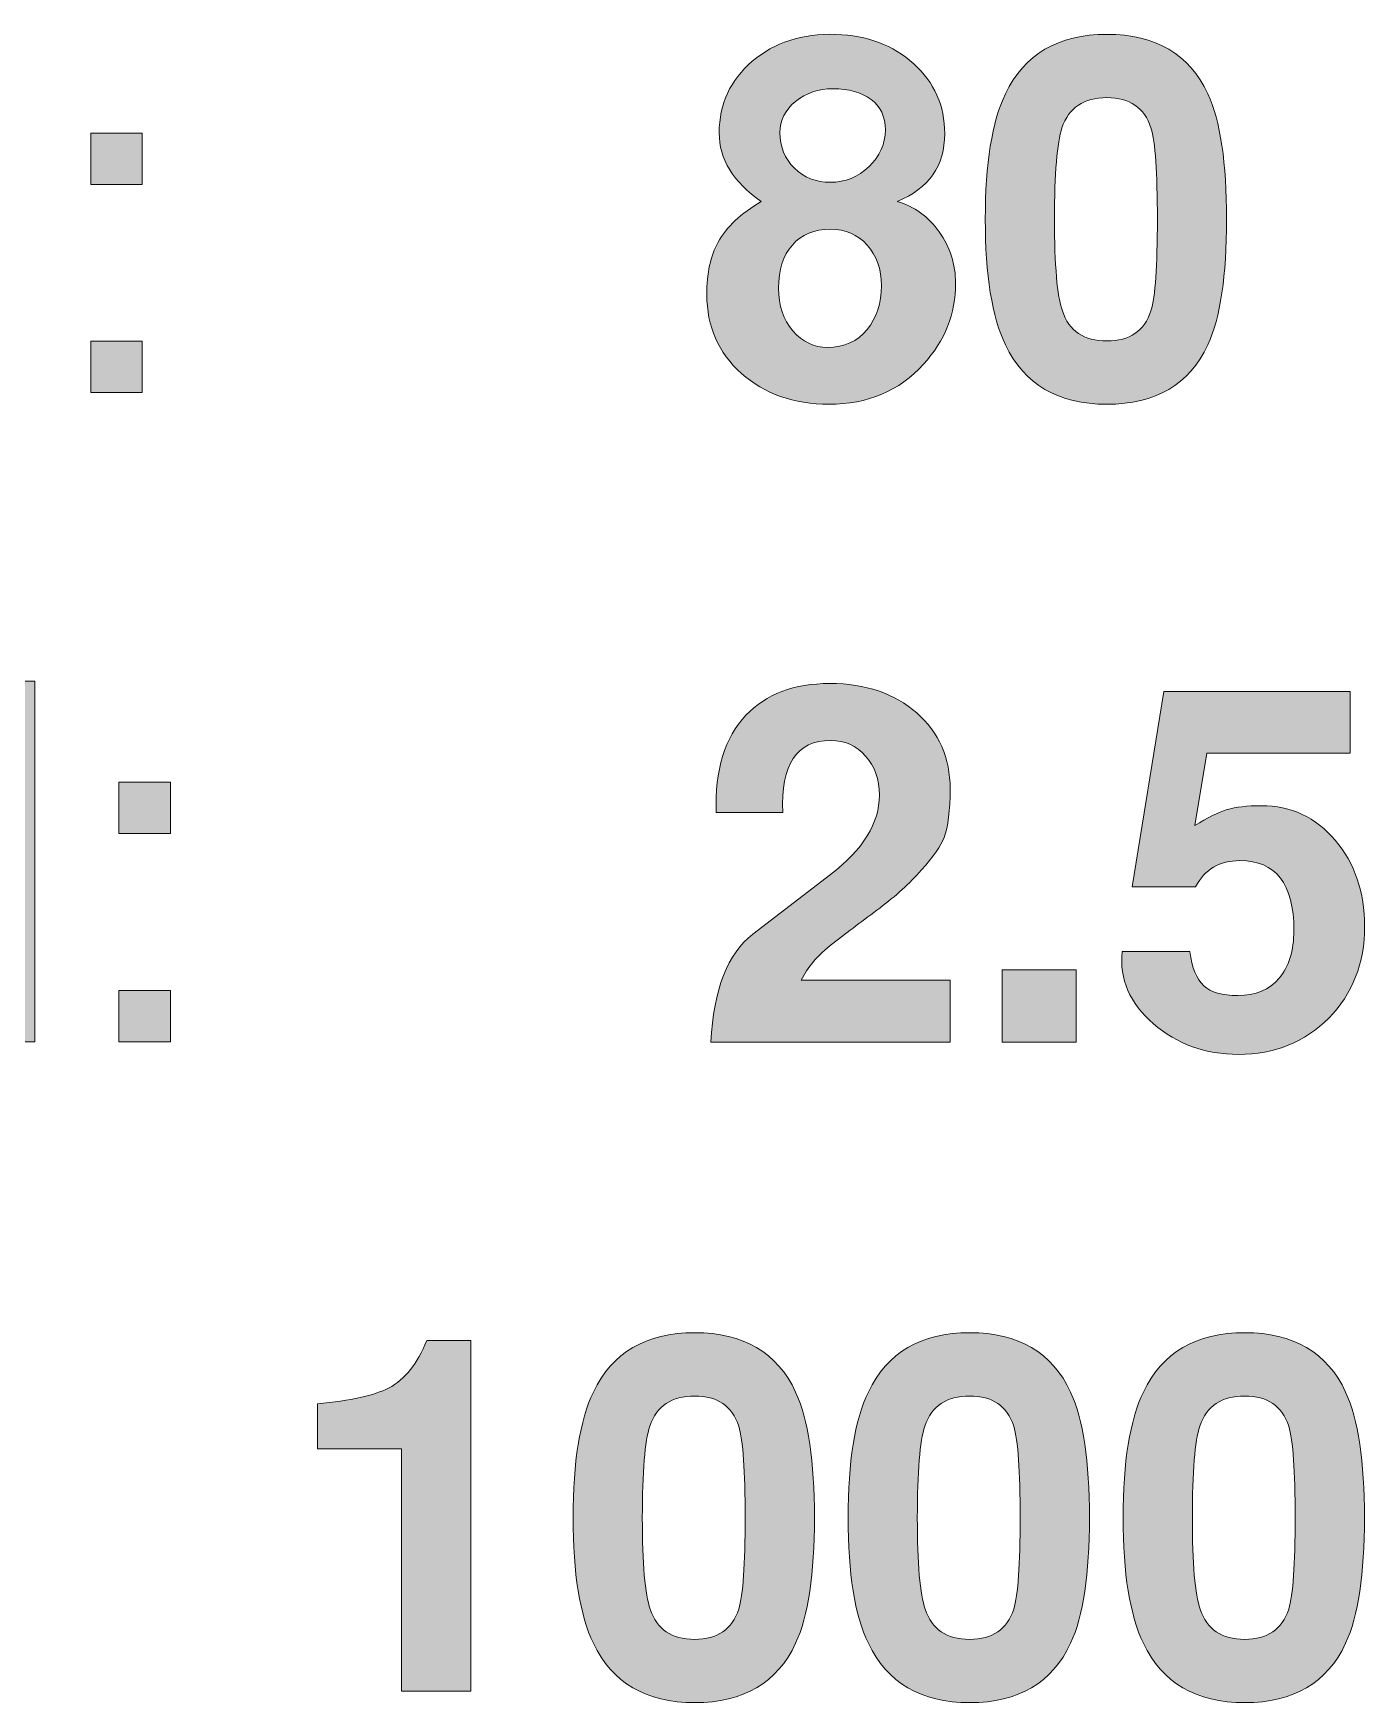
# Model space of a CAD drawing. Header units: inches. Extents: x 0.5 to 11.5, y -3.7 to -0.7.
# Drawn here: x 7.99 to 8.439, y -2.766 to -2.203 of the extents above; entities that cross this region are included whole.
import ezdxf

# ---------------------------------------------------------------- set-up
doc = ezdxf.new("R2010")
doc.units = ezdxf.units.IN
doc.header["$MEASUREMENT"] = 0
doc.layers.add('Layer 1', color=7, linetype='Continuous')

# ---------------------------------------------------------------- blocks, each defined once
blk = doc.blocks.new('block 98')
at = {"layer": 'Layer 1', "true_color": 0xed1f24}
h = blk.add_hatch(color=240, dxfattribs=at)
h.dxf.hatch_style = 2
h.paths.add_polyline_path([(8.02669, -2.25422), (8.00935, -2.25422), (8.00935, -2.23689), (8.02669, -2.23689)])
h.paths.add_polyline_path([(8.02669, -2.32439), (8.00935, -2.32439), (8.00935, -2.30705), (8.02669, -2.30705)])
at = {"layer": 'Layer 1', "lineweight": 0}
for points in [[(8.02669, -2.25422), (8.00935, -2.25422), (8.00935, -2.23689), (8.02669, -2.23689), (8.02669, -2.25422)], [(8.02669, -2.32439), (8.00935, -2.32439), (8.00935, -2.30705), (8.02669, -2.30705), (8.02669, -2.32439)]]:
    blk.add_lwpolyline(points, dxfattribs=at)
blk = doc.blocks.new('block 99')
at = {"layer": 'Layer 1', "true_color": 0xed1f24}
h = blk.add_hatch(color=240, dxfattribs=at)
h.dxf.hatch_style = 2
edge = h.paths.add_edge_path()
edge.add_spline(control_points=[(8.3008, -2.28748), (8.3008, -2.29782), (8.29719, -2.30693), (8.28997, -2.31482), (8.28185, -2.32382), (8.27125, -2.32831), (8.25814, -2.32831), (8.24624, -2.32831), (8.23641, -2.32484), (8.22864, -2.3179), (8.22086, -2.31096), (8.21697, -2.3021), (8.21697, -2.29131), (8.21697, -2.28421), (8.21824, -2.27831), (8.2208, -2.27365), (8.22358, -2.26854), (8.22841, -2.26398), (8.2353, -2.25998), (8.22586, -2.25343), (8.22114, -2.24571), (8.22114, -2.23682), (8.22114, -2.22715), (8.22485, -2.21912), (8.2323, -2.21273), (8.23975, -2.20635), (8.24913, -2.20331), (8.26047, -2.20365), (8.27102, -2.20399), (8.27977, -2.20729), (8.28672, -2.21357), (8.29366, -2.21984), (8.29713, -2.22771), (8.29713, -2.23715), (8.29713, -2.24793), (8.2918, -2.25554), (8.28113, -2.25998), (8.28691, -2.26165), (8.29163, -2.26507), (8.2953, -2.27024), (8.29897, -2.2754), (8.3008, -2.28115), (8.3008, -2.28748)], knot_values=[0, 0, 0, 0, 1, 1, 1, 2, 2, 2, 3, 3, 3, 4, 4, 4, 5, 5, 5, 6, 6, 6, 7, 7, 7, 8, 8, 8, 9, 9, 9, 10, 10, 10, 11, 11, 11, 12, 12, 12, 13, 13, 13, 14, 14, 14, 14], degree=3, periodic=1)
edge = h.paths.add_edge_path()
edge.add_spline(control_points=[(8.2758, -2.28832), (8.2758, -2.28276), (8.27419, -2.27821), (8.27097, -2.27465), (8.26774, -2.2711), (8.26364, -2.26931), (8.25863, -2.26931), (8.25319, -2.26931), (8.24891, -2.2711), (8.2458, -2.27465), (8.24269, -2.27821), (8.24114, -2.28304), (8.24114, -2.28915), (8.24114, -2.29504), (8.24274, -2.29985), (8.24596, -2.30357), (8.24919, -2.30729), (8.25308, -2.30915), (8.25764, -2.30915), (8.2633, -2.30915), (8.26774, -2.30715), (8.27097, -2.30315), (8.27419, -2.29915), (8.2758, -2.29421), (8.2758, -2.28832)], knot_values=[0, 0, 0, 0, 1, 1, 1, 2, 2, 2, 3, 3, 3, 4, 4, 4, 5, 5, 5, 6, 6, 6, 7, 7, 7, 8, 8, 8, 8], degree=3, periodic=1)
edge = h.paths.add_edge_path()
edge.add_spline(control_points=[(8.27713, -2.23582), (8.27713, -2.23137), (8.27552, -2.22796), (8.2723, -2.22557), (8.26908, -2.22318), (8.2648, -2.22198), (8.25947, -2.22198), (8.25458, -2.22198), (8.25039, -2.2234), (8.24689, -2.22623), (8.24339, -2.22906), (8.24163, -2.2326), (8.24163, -2.23682), (8.24163, -2.2416), (8.24325, -2.24556), (8.24647, -2.24873), (8.24969, -2.2519), (8.25374, -2.25349), (8.25863, -2.25349), (8.26364, -2.25349), (8.26797, -2.25174), (8.27163, -2.24823), (8.2753, -2.24473), (8.27713, -2.24059), (8.27713, -2.23582)], knot_values=[0, 0, 0, 0, 1, 1, 1, 2, 2, 2, 3, 3, 3, 4, 4, 4, 5, 5, 5, 6, 6, 6, 7, 7, 7, 8, 8, 8, 8], degree=3, periodic=1)
h = blk.add_hatch(color=240, dxfattribs=at)
h.dxf.hatch_style = 2
edge = h.paths.add_edge_path()
edge.add_spline(control_points=[(8.39213, -2.26598), (8.39213, -2.28498), (8.39002, -2.29909), (8.3858, -2.30832), (8.37958, -2.32165), (8.36825, -2.32831), (8.3518, -2.32831), (8.33535, -2.32831), (8.32397, -2.32165), (8.31763, -2.30832), (8.31308, -2.29888), (8.3108, -2.28476), (8.3108, -2.26598), (8.3108, -2.24721), (8.31308, -2.23309), (8.31763, -2.22365), (8.32397, -2.21031), (8.33535, -2.20365), (8.3518, -2.20365), (8.36825, -2.20365), (8.37958, -2.21031), (8.3858, -2.22365), (8.39002, -2.23288), (8.39213, -2.24698), (8.39213, -2.26598)], knot_values=[0, 0, 0, 0, 1, 1, 1, 2, 2, 2, 3, 3, 3, 4, 4, 4, 5, 5, 5, 6, 6, 6, 7, 7, 7, 8, 8, 8, 8], degree=3, periodic=1)
edge = h.paths.add_edge_path()
edge.add_spline(control_points=[(8.3688, -2.26598), (8.3688, -2.25021), (8.36808, -2.23993), (8.36663, -2.23515), (8.36441, -2.22837), (8.35946, -2.22498), (8.3518, -2.22498), (8.34402, -2.22498), (8.33897, -2.22837), (8.33664, -2.23515), (8.33497, -2.24015), (8.33413, -2.25043), (8.33413, -2.26598), (8.33413, -2.28154), (8.33502, -2.29182), (8.3368, -2.29681), (8.33902, -2.3036), (8.34402, -2.30699), (8.3518, -2.30699), (8.35946, -2.30699), (8.36441, -2.3036), (8.36663, -2.29681), (8.36808, -2.29204), (8.3688, -2.28176), (8.3688, -2.26598)], knot_values=[0, 0, 0, 0, 1, 1, 1, 2, 2, 2, 3, 3, 3, 4, 4, 4, 5, 5, 5, 6, 6, 6, 7, 7, 7, 8, 8, 8, 8], degree=3, periodic=1)
at = {"layer": 'Layer 1', "lineweight": 0}
for points, knots in [([(8.3008, -2.28748), (8.3008, -2.29782), (8.29719, -2.30693), (8.28997, -2.31482), (8.28185, -2.32382), (8.27125, -2.32831), (8.25814, -2.32831), (8.24624, -2.32831), (8.23641, -2.32484), (8.22864, -2.3179), (8.22086, -2.31096), (8.21697, -2.3021), (8.21697, -2.29131), (8.21697, -2.28421), (8.21824, -2.27831), (8.2208, -2.27365), (8.22358, -2.26854), (8.22841, -2.26398), (8.2353, -2.25998), (8.22586, -2.25343), (8.22114, -2.24571), (8.22114, -2.23682), (8.22114, -2.22715), (8.22485, -2.21912), (8.2323, -2.21273), (8.23975, -2.20635), (8.24913, -2.20331), (8.26047, -2.20365), (8.27102, -2.20399), (8.27977, -2.20729), (8.28672, -2.21357), (8.29366, -2.21984), (8.29713, -2.22771), (8.29713, -2.23715), (8.29713, -2.24793), (8.2918, -2.25554), (8.28113, -2.25998), (8.28691, -2.26165), (8.29163, -2.26507), (8.2953, -2.27024), (8.29897, -2.2754), (8.3008, -2.28115), (8.3008, -2.28748)], [0, 0, 0, 0, 1, 1, 1, 2, 2, 2, 3, 3, 3, 4, 4, 4, 5, 5, 5, 6, 6, 6, 7, 7, 7, 8, 8, 8, 9, 9, 9, 10, 10, 10, 11, 11, 11, 12, 12, 12, 13, 13, 13, 14, 14, 14, 14]), ([(8.39213, -2.26598), (8.39213, -2.28498), (8.39002, -2.29909), (8.3858, -2.30832), (8.37958, -2.32165), (8.36825, -2.32831), (8.3518, -2.32831), (8.33535, -2.32831), (8.32397, -2.32165), (8.31763, -2.30832), (8.31308, -2.29888), (8.3108, -2.28476), (8.3108, -2.26598), (8.3108, -2.24721), (8.31308, -2.23309), (8.31763, -2.22365), (8.32397, -2.21031), (8.33535, -2.20365), (8.3518, -2.20365), (8.36825, -2.20365), (8.37958, -2.21031), (8.3858, -2.22365), (8.39002, -2.23288), (8.39213, -2.24698), (8.39213, -2.26598)], [0, 0, 0, 0, 1, 1, 1, 2, 2, 2, 3, 3, 3, 4, 4, 4, 5, 5, 5, 6, 6, 6, 7, 7, 7, 8, 8, 8, 8]), ([(8.27713, -2.23582), (8.27713, -2.23137), (8.27552, -2.22796), (8.2723, -2.22557), (8.26908, -2.22318), (8.2648, -2.22198), (8.25947, -2.22198), (8.25458, -2.22198), (8.25039, -2.2234), (8.24689, -2.22623), (8.24339, -2.22906), (8.24163, -2.2326), (8.24163, -2.23682), (8.24163, -2.2416), (8.24325, -2.24556), (8.24647, -2.24873), (8.24969, -2.2519), (8.25374, -2.25349), (8.25863, -2.25349), (8.26364, -2.25349), (8.26797, -2.25174), (8.27163, -2.24823), (8.2753, -2.24473), (8.27713, -2.24059), (8.27713, -2.23582)], [0, 0, 0, 0, 1, 1, 1, 2, 2, 2, 3, 3, 3, 4, 4, 4, 5, 5, 5, 6, 6, 6, 7, 7, 7, 8, 8, 8, 8]), ([(8.3688, -2.26598), (8.3688, -2.25021), (8.36808, -2.23993), (8.36663, -2.23515), (8.36441, -2.22837), (8.35946, -2.22498), (8.3518, -2.22498), (8.34402, -2.22498), (8.33897, -2.22837), (8.33664, -2.23515), (8.33497, -2.24015), (8.33413, -2.25043), (8.33413, -2.26598), (8.33413, -2.28154), (8.33502, -2.29182), (8.3368, -2.29681), (8.33902, -2.3036), (8.34402, -2.30699), (8.3518, -2.30699), (8.35946, -2.30699), (8.36441, -2.3036), (8.36663, -2.29681), (8.36808, -2.29204), (8.3688, -2.28176), (8.3688, -2.26598)], [0, 0, 0, 0, 1, 1, 1, 2, 2, 2, 3, 3, 3, 4, 4, 4, 5, 5, 5, 6, 6, 6, 7, 7, 7, 8, 8, 8, 8]), ([(8.2758, -2.28832), (8.2758, -2.28276), (8.27419, -2.27821), (8.27097, -2.27465), (8.26774, -2.2711), (8.26364, -2.26931), (8.25863, -2.26931), (8.25319, -2.26931), (8.24891, -2.2711), (8.2458, -2.27465), (8.24269, -2.27821), (8.24114, -2.28304), (8.24114, -2.28915), (8.24114, -2.29504), (8.24274, -2.29985), (8.24596, -2.30357), (8.24919, -2.30729), (8.25308, -2.30915), (8.25764, -2.30915), (8.2633, -2.30915), (8.26774, -2.30715), (8.27097, -2.30315), (8.27419, -2.29915), (8.2758, -2.29421), (8.2758, -2.28832)], [0, 0, 0, 0, 1, 1, 1, 2, 2, 2, 3, 3, 3, 4, 4, 4, 5, 5, 5, 6, 6, 6, 7, 7, 7, 8, 8, 8, 8])]:
    blk.add_open_spline(points, degree=3, knots=knots, dxfattribs=at)
blk = doc.blocks.new('block 97')
at = {"layer": 'Layer 1'}
for name in ['block 98', 'block 99']:
    blk.add_blockref(name, (0, 0), dxfattribs=at)
blk = doc.blocks.new('block 101')
at = {"layer": 'Layer 1', "true_color": 0xed1f24}
h = blk.add_hatch(color=240, dxfattribs=at)
h.dxf.hatch_style = 2
edge = h.paths.add_edge_path()
edge.add_spline(control_points=[(7.99053, -2.54319), (7.99053, -2.54319), (7.97836, -2.54319), (7.97836, -2.54319), (7.97836, -2.54319), (7.97836, -2.53335), (7.97836, -2.53335), (7.9728, -2.53891), (7.9683, -2.54255), (7.96486, -2.54427), (7.96141, -2.54599), (7.95691, -2.54685), (7.95135, -2.54685), (7.93913, -2.54685), (7.92958, -2.54268), (7.92269, -2.53435), (7.9158, -2.52602), (7.91236, -2.51447), (7.91236, -2.49969), (7.91236, -2.4858), (7.91577, -2.47458), (7.92261, -2.46602), (7.92944, -2.45747), (7.93841, -2.45319), (7.94952, -2.45319), (7.96042, -2.45319), (7.96941, -2.45747), (7.97652, -2.46602), (7.97652, -2.46602), (7.97652, -2.42169), (7.97652, -2.42169), (7.97652, -2.42169), (7.99053, -2.42169), (7.99053, -2.42169), (7.99053, -2.42169), (7.99053, -2.54319), (7.99053, -2.54319)], knot_values=[0, 0, 0, 0, 1, 1, 1, 2, 2, 2, 3, 3, 3, 4, 4, 4, 5, 5, 5, 6, 6, 6, 7, 7, 7, 8, 8, 8, 9, 9, 9, 10, 10, 10, 11, 11, 11, 12, 12, 12, 12], degree=3, periodic=1)
edge = h.paths.add_edge_path()
edge.add_spline(control_points=[(7.97652, -2.50135), (7.97652, -2.4788), (7.96761, -2.46752), (7.94978, -2.46752), (7.94303, -2.46752), (7.93771, -2.47052), (7.93384, -2.47652), (7.92996, -2.48252), (7.92803, -2.49024), (7.92803, -2.49969), (7.92803, -2.51002), (7.93018, -2.5183), (7.9345, -2.52452), (7.93882, -2.53074), (7.9448, -2.53385), (7.95244, -2.53385), (7.95986, -2.53385), (7.96573, -2.53097), (7.97005, -2.52519), (7.97437, -2.51941), (7.97652, -2.51146), (7.97652, -2.50135)], knot_values=[0, 0, 0, 0, 1, 1, 1, 2, 2, 2, 3, 3, 3, 4, 4, 4, 5, 5, 5, 6, 6, 6, 7, 7, 7, 7], degree=3, periodic=1)
h = blk.add_hatch(color=240, dxfattribs=at)
h.dxf.hatch_style = 2
h.paths.add_polyline_path([(8.03619, -2.47302), (8.01885, -2.47302), (8.01885, -2.45569), (8.03619, -2.45569)])
h.paths.add_polyline_path([(8.03619, -2.54319), (8.01885, -2.54319), (8.01885, -2.52585), (8.03619, -2.52585)])
at = {"layer": 'Layer 1', "lineweight": 0}
for points in [[(8.03619, -2.47302), (8.01885, -2.47302), (8.01885, -2.45569), (8.03619, -2.45569), (8.03619, -2.47302)], [(8.03619, -2.54319), (8.01885, -2.54319), (8.01885, -2.52585), (8.03619, -2.52585), (8.03619, -2.54319)]]:
    blk.add_lwpolyline(points, dxfattribs=at)
blk.add_open_spline([(7.99053, -2.54319), (7.99053, -2.54319), (7.97836, -2.54319), (7.97836, -2.54319), (7.97836, -2.54319), (7.97836, -2.53335), (7.97836, -2.53335), (7.9728, -2.53891), (7.9683, -2.54255), (7.96486, -2.54427), (7.96141, -2.54599), (7.95691, -2.54685), (7.95135, -2.54685), (7.93913, -2.54685), (7.92958, -2.54268), (7.92269, -2.53435), (7.9158, -2.52602), (7.91236, -2.51447), (7.91236, -2.49969), (7.91236, -2.4858), (7.91577, -2.47458), (7.92261, -2.46602), (7.92944, -2.45747), (7.93841, -2.45319), (7.94952, -2.45319), (7.96042, -2.45319), (7.96941, -2.45747), (7.97652, -2.46602), (7.97652, -2.46602), (7.97652, -2.42169), (7.97652, -2.42169), (7.97652, -2.42169), (7.99053, -2.42169), (7.99053, -2.42169), (7.99053, -2.42169), (7.99053, -2.54319), (7.99053, -2.54319)], degree=3, knots=[0, 0, 0, 0, 1, 1, 1, 2, 2, 2, 3, 3, 3, 4, 4, 4, 5, 5, 5, 6, 6, 6, 7, 7, 7, 8, 8, 8, 9, 9, 9, 10, 10, 10, 11, 11, 11, 12, 12, 12, 12], dxfattribs=at)
blk = doc.blocks.new('block 102')
at = {"layer": 'Layer 1', "true_color": 0xed1f24}
h = blk.add_hatch(color=240, dxfattribs=at)
h.dxf.hatch_style = 2
edge = h.paths.add_edge_path()
edge.add_spline(control_points=[(8.29897, -2.45795), (8.29897, -2.46528), (8.2983, -2.47072), (8.29697, -2.47428), (8.29586, -2.47706), (8.2933, -2.48073), (8.2893, -2.48528), (8.2853, -2.48984), (8.28061, -2.49411), (8.27522, -2.49811), (8.26983, -2.50212), (8.26458, -2.50609), (8.25947, -2.51003), (8.25435, -2.51398), (8.2508, -2.51811), (8.2488, -2.52245), (8.2488, -2.52245), (8.29897, -2.52245), (8.29897, -2.52245), (8.29897, -2.52245), (8.29897, -2.54328), (8.29897, -2.54328), (8.29897, -2.54328), (8.2183, -2.54328), (8.2183, -2.54328), (8.2193, -2.52551), (8.22401, -2.51339), (8.23243, -2.50694), (8.23243, -2.50694), (8.25869, -2.48678), (8.25869, -2.48678), (8.26965, -2.47834), (8.27513, -2.46945), (8.27513, -2.46012), (8.27513, -2.45478), (8.27358, -2.45036), (8.27048, -2.44687), (8.26738, -2.44337), (8.26345, -2.44162), (8.25869, -2.44162), (8.24727, -2.44162), (8.2419, -2.44973), (8.24257, -2.46595), (8.24257, -2.46595), (8.22013, -2.46595), (8.22013, -2.46595), (8.21969, -2.45161), (8.22302, -2.44067), (8.23014, -2.43311), (8.23691, -2.42601), (8.24636, -2.42244), (8.25847, -2.42244), (8.27047, -2.42244), (8.28022, -2.42575), (8.28772, -2.43237), (8.29522, -2.43898), (8.29897, -2.4475), (8.29897, -2.45795)], knot_values=[0, 0, 0, 0, 1, 1, 1, 2, 2, 2, 3, 3, 3, 4, 4, 4, 5, 5, 5, 6, 6, 6, 7, 7, 7, 8, 8, 8, 9, 9, 9, 10, 10, 10, 11, 11, 11, 12, 12, 12, 13, 13, 13, 14, 14, 14, 15, 15, 15, 16, 16, 16, 17, 17, 17, 18, 18, 18, 19, 19, 19, 19], degree=3, periodic=1)
h = blk.add_hatch(color=240, dxfattribs=at)
h.dxf.hatch_style = 2
edge = h.paths.add_edge_path()
edge.add_spline(control_points=[(8.43863, -2.50428), (8.43863, -2.51672), (8.4346, -2.52703), (8.42655, -2.5352), (8.41849, -2.54336), (8.40835, -2.54744), (8.39613, -2.54744), (8.38502, -2.54744), (8.37547, -2.544), (8.36747, -2.53712), (8.35946, -2.53023), (8.35596, -2.52212), (8.35697, -2.51278), (8.35697, -2.51278), (8.3797, -2.51278), (8.3797, -2.51278), (8.38047, -2.51823), (8.38207, -2.52206), (8.38446, -2.52428), (8.38685, -2.5265), (8.39067, -2.52762), (8.39591, -2.52762), (8.40192, -2.52762), (8.40658, -2.52567), (8.40986, -2.52178), (8.41315, -2.51789), (8.4148, -2.51251), (8.4148, -2.50562), (8.4148, -2.48995), (8.40873, -2.48212), (8.39658, -2.48212), (8.38978, -2.48212), (8.38482, -2.48506), (8.3817, -2.49095), (8.3817, -2.49095), (8.3603, -2.49095), (8.3603, -2.49095), (8.3603, -2.49095), (8.37096, -2.42512), (8.37096, -2.42512), (8.37096, -2.42512), (8.4338, -2.42512), (8.4338, -2.42512), (8.4338, -2.42512), (8.4338, -2.44595), (8.4338, -2.44595), (8.4338, -2.44595), (8.38548, -2.44595), (8.38548, -2.44595), (8.38548, -2.44595), (8.38137, -2.4703), (8.38137, -2.4703), (8.3857, -2.46762), (8.38934, -2.46584), (8.39227, -2.46495), (8.39522, -2.46406), (8.39907, -2.46362), (8.40384, -2.46362), (8.41383, -2.46362), (8.42213, -2.4675), (8.42873, -2.47528), (8.43533, -2.48306), (8.43863, -2.49272), (8.43863, -2.50428)], knot_values=[0, 0, 0, 0, 1, 1, 1, 2, 2, 2, 3, 3, 3, 4, 4, 4, 5, 5, 5, 6, 6, 6, 7, 7, 7, 8, 8, 8, 9, 9, 9, 10, 10, 10, 11, 11, 11, 12, 12, 12, 13, 13, 13, 14, 14, 14, 15, 15, 15, 16, 16, 16, 17, 17, 17, 18, 18, 18, 19, 19, 19, 20, 20, 20, 21, 21, 21, 21], degree=3, periodic=1)
h = blk.add_hatch(color=240, dxfattribs=at)
h.dxf.hatch_style = 2
h.paths.add_polyline_path([(8.34146, -2.54328), (8.31647, -2.54328), (8.31647, -2.51895), (8.34146, -2.51895)])
at = {"layer": 'Layer 1', "lineweight": 0}
blk.add_lwpolyline([(8.34146, -2.54328), (8.31647, -2.54328), (8.31647, -2.51895), (8.34146, -2.51895), (8.34146, -2.54328)], dxfattribs=at)
for points, knots in [([(8.29897, -2.45795), (8.29897, -2.46528), (8.2983, -2.47072), (8.29697, -2.47428), (8.29586, -2.47706), (8.2933, -2.48073), (8.2893, -2.48528), (8.2853, -2.48984), (8.28061, -2.49411), (8.27522, -2.49811), (8.26983, -2.50212), (8.26458, -2.50609), (8.25947, -2.51003), (8.25435, -2.51398), (8.2508, -2.51811), (8.2488, -2.52245), (8.2488, -2.52245), (8.29897, -2.52245), (8.29897, -2.52245), (8.29897, -2.52245), (8.29897, -2.54328), (8.29897, -2.54328), (8.29897, -2.54328), (8.2183, -2.54328), (8.2183, -2.54328), (8.2193, -2.52551), (8.22401, -2.51339), (8.23243, -2.50694), (8.23243, -2.50694), (8.25869, -2.48678), (8.25869, -2.48678), (8.26965, -2.47834), (8.27513, -2.46945), (8.27513, -2.46012), (8.27513, -2.45478), (8.27358, -2.45036), (8.27048, -2.44687), (8.26738, -2.44337), (8.26345, -2.44162), (8.25869, -2.44162), (8.24727, -2.44162), (8.2419, -2.44973), (8.24257, -2.46595), (8.24257, -2.46595), (8.22013, -2.46595), (8.22013, -2.46595), (8.21969, -2.45161), (8.22302, -2.44067), (8.23014, -2.43311), (8.23691, -2.42601), (8.24636, -2.42244), (8.25847, -2.42244), (8.27047, -2.42244), (8.28022, -2.42575), (8.28772, -2.43237), (8.29522, -2.43898), (8.29897, -2.4475), (8.29897, -2.45795)], [0, 0, 0, 0, 1, 1, 1, 2, 2, 2, 3, 3, 3, 4, 4, 4, 5, 5, 5, 6, 6, 6, 7, 7, 7, 8, 8, 8, 9, 9, 9, 10, 10, 10, 11, 11, 11, 12, 12, 12, 13, 13, 13, 14, 14, 14, 15, 15, 15, 16, 16, 16, 17, 17, 17, 18, 18, 18, 19, 19, 19, 19]), ([(8.43863, -2.50428), (8.43863, -2.51672), (8.4346, -2.52703), (8.42655, -2.5352), (8.41849, -2.54336), (8.40835, -2.54744), (8.39613, -2.54744), (8.38502, -2.54744), (8.37547, -2.544), (8.36747, -2.53712), (8.35946, -2.53023), (8.35596, -2.52212), (8.35697, -2.51278), (8.35697, -2.51278), (8.3797, -2.51278), (8.3797, -2.51278), (8.38047, -2.51823), (8.38207, -2.52206), (8.38446, -2.52428), (8.38685, -2.5265), (8.39067, -2.52762), (8.39591, -2.52762), (8.40192, -2.52762), (8.40658, -2.52567), (8.40986, -2.52178), (8.41315, -2.51789), (8.4148, -2.51251), (8.4148, -2.50562), (8.4148, -2.48995), (8.40873, -2.48212), (8.39658, -2.48212), (8.38978, -2.48212), (8.38482, -2.48506), (8.3817, -2.49095), (8.3817, -2.49095), (8.3603, -2.49095), (8.3603, -2.49095), (8.3603, -2.49095), (8.37096, -2.42512), (8.37096, -2.42512), (8.37096, -2.42512), (8.4338, -2.42512), (8.4338, -2.42512), (8.4338, -2.42512), (8.4338, -2.44595), (8.4338, -2.44595), (8.4338, -2.44595), (8.38548, -2.44595), (8.38548, -2.44595), (8.38548, -2.44595), (8.38137, -2.4703), (8.38137, -2.4703), (8.3857, -2.46762), (8.38934, -2.46584), (8.39227, -2.46495), (8.39522, -2.46406), (8.39907, -2.46362), (8.40384, -2.46362), (8.41383, -2.46362), (8.42213, -2.4675), (8.42873, -2.47528), (8.43533, -2.48306), (8.43863, -2.49272), (8.43863, -2.50428)], [0, 0, 0, 0, 1, 1, 1, 2, 2, 2, 3, 3, 3, 4, 4, 4, 5, 5, 5, 6, 6, 6, 7, 7, 7, 8, 8, 8, 9, 9, 9, 10, 10, 10, 11, 11, 11, 12, 12, 12, 13, 13, 13, 14, 14, 14, 15, 15, 15, 16, 16, 16, 17, 17, 17, 18, 18, 18, 19, 19, 19, 20, 20, 20, 21, 21, 21, 21])]:
    blk.add_open_spline(points, degree=3, knots=knots, dxfattribs=at)
blk = doc.blocks.new('block 100')
at = {"layer": 'Layer 1'}
for name in ['block 101', 'block 102']:
    blk.add_blockref(name, (0, 0), dxfattribs=at)
blk = doc.blocks.new('block 105')
at = {"layer": 'Layer 1', "true_color": 0xed1f24}
h = blk.add_hatch(color=240, dxfattribs=at)
h.dxf.hatch_style = 2
edge = h.paths.add_edge_path()
edge.add_spline(control_points=[(8.13741, -2.76208), (8.13741, -2.76208), (8.11408, -2.76208), (8.11408, -2.76208), (8.11408, -2.76208), (8.11408, -2.68042), (8.11408, -2.68042), (8.11408, -2.68042), (8.08575, -2.68042), (8.08575, -2.68042), (8.08575, -2.68042), (8.08575, -2.66525), (8.08575, -2.66525), (8.09696, -2.66414), (8.10497, -2.66236), (8.10975, -2.65992), (8.1153, -2.65692), (8.11958, -2.65158), (8.12258, -2.64392), (8.12258, -2.64392), (8.13741, -2.64392), (8.13741, -2.64392), (8.13741, -2.64392), (8.13741, -2.76208), (8.13741, -2.76208)], knot_values=[0, 0, 0, 0, 1, 1, 1, 2, 2, 2, 3, 3, 3, 4, 4, 4, 5, 5, 5, 6, 6, 6, 7, 7, 7, 8, 8, 8, 8], degree=3, periodic=1)
h = blk.add_hatch(color=240, dxfattribs=at)
h.dxf.hatch_style = 2
edge = h.paths.add_edge_path()
edge.add_spline(control_points=[(8.25324, -2.70359), (8.25324, -2.72258), (8.25113, -2.73669), (8.24691, -2.74592), (8.24069, -2.75925), (8.22936, -2.76592), (8.21291, -2.76592), (8.19647, -2.76592), (8.18508, -2.75925), (8.17874, -2.74592), (8.17419, -2.73648), (8.17191, -2.72236), (8.17191, -2.70359), (8.17191, -2.68481), (8.17419, -2.67069), (8.17874, -2.66125), (8.18508, -2.64792), (8.19647, -2.64125), (8.21291, -2.64125), (8.22936, -2.64125), (8.24069, -2.64792), (8.24691, -2.66125), (8.25113, -2.67048), (8.25324, -2.68458), (8.25324, -2.70359)], knot_values=[0, 0, 0, 0, 1, 1, 1, 2, 2, 2, 3, 3, 3, 4, 4, 4, 5, 5, 5, 6, 6, 6, 7, 7, 7, 8, 8, 8, 8], degree=3, periodic=1)
edge = h.paths.add_edge_path()
edge.add_spline(control_points=[(8.22991, -2.70359), (8.22991, -2.68781), (8.22919, -2.67753), (8.22774, -2.67275), (8.22552, -2.66597), (8.22057, -2.66258), (8.21291, -2.66258), (8.20513, -2.66258), (8.20008, -2.66597), (8.19775, -2.67275), (8.19608, -2.67775), (8.19524, -2.68803), (8.19524, -2.70359), (8.19524, -2.71914), (8.19613, -2.72942), (8.19791, -2.73442), (8.20013, -2.7412), (8.20513, -2.74459), (8.21291, -2.74459), (8.22057, -2.74459), (8.22552, -2.7412), (8.22774, -2.73442), (8.22919, -2.72964), (8.22991, -2.71936), (8.22991, -2.70359)], knot_values=[0, 0, 0, 0, 1, 1, 1, 2, 2, 2, 3, 3, 3, 4, 4, 4, 5, 5, 5, 6, 6, 6, 7, 7, 7, 8, 8, 8, 8], degree=3, periodic=1)
h = blk.add_hatch(color=240, dxfattribs=at)
h.dxf.hatch_style = 2
edge = h.paths.add_edge_path()
edge.add_spline(control_points=[(8.34591, -2.70359), (8.34591, -2.72258), (8.3438, -2.73669), (8.33957, -2.74592), (8.33335, -2.75925), (8.32202, -2.76592), (8.30558, -2.76592), (8.28913, -2.76592), (8.27774, -2.75925), (8.27141, -2.74592), (8.26685, -2.73648), (8.26457, -2.72236), (8.26457, -2.70359), (8.26457, -2.68481), (8.26685, -2.67069), (8.27141, -2.66125), (8.27774, -2.64792), (8.28913, -2.64125), (8.30558, -2.64125), (8.32202, -2.64125), (8.33335, -2.64792), (8.33957, -2.66125), (8.3438, -2.67048), (8.34591, -2.68458), (8.34591, -2.70359)], knot_values=[0, 0, 0, 0, 1, 1, 1, 2, 2, 2, 3, 3, 3, 4, 4, 4, 5, 5, 5, 6, 6, 6, 7, 7, 7, 8, 8, 8, 8], degree=3, periodic=1)
edge = h.paths.add_edge_path()
edge.add_spline(control_points=[(8.32258, -2.70359), (8.32258, -2.68781), (8.32185, -2.67753), (8.32041, -2.67275), (8.31818, -2.66597), (8.31324, -2.66258), (8.30558, -2.66258), (8.2978, -2.66258), (8.29274, -2.66597), (8.29041, -2.67275), (8.28874, -2.67775), (8.28791, -2.68803), (8.28791, -2.70359), (8.28791, -2.71914), (8.2888, -2.72942), (8.29057, -2.73442), (8.2928, -2.7412), (8.2978, -2.74459), (8.30558, -2.74459), (8.31324, -2.74459), (8.31818, -2.7412), (8.32041, -2.73442), (8.32185, -2.72964), (8.32258, -2.71936), (8.32258, -2.70359)], knot_values=[0, 0, 0, 0, 1, 1, 1, 2, 2, 2, 3, 3, 3, 4, 4, 4, 5, 5, 5, 6, 6, 6, 7, 7, 7, 8, 8, 8, 8], degree=3, periodic=1)
h = blk.add_hatch(color=240, dxfattribs=at)
h.dxf.hatch_style = 2
edge = h.paths.add_edge_path()
edge.add_spline(control_points=[(8.43858, -2.70359), (8.43858, -2.72258), (8.43647, -2.73669), (8.43224, -2.74592), (8.42603, -2.75925), (8.41469, -2.76592), (8.39825, -2.76592), (8.3818, -2.76592), (8.37042, -2.75925), (8.36408, -2.74592), (8.35952, -2.73648), (8.35725, -2.72236), (8.35725, -2.70359), (8.35725, -2.68481), (8.35952, -2.67069), (8.36408, -2.66125), (8.37042, -2.64792), (8.3818, -2.64125), (8.39825, -2.64125), (8.41469, -2.64125), (8.42603, -2.64792), (8.43224, -2.66125), (8.43647, -2.67048), (8.43858, -2.68458), (8.43858, -2.70359)], knot_values=[0, 0, 0, 0, 1, 1, 1, 2, 2, 2, 3, 3, 3, 4, 4, 4, 5, 5, 5, 6, 6, 6, 7, 7, 7, 8, 8, 8, 8], degree=3, periodic=1)
edge = h.paths.add_edge_path()
edge.add_spline(control_points=[(8.41525, -2.70359), (8.41525, -2.68781), (8.41452, -2.67753), (8.41308, -2.67275), (8.41085, -2.66597), (8.40591, -2.66258), (8.39825, -2.66258), (8.39047, -2.66258), (8.38542, -2.66597), (8.38308, -2.67275), (8.38142, -2.67775), (8.38058, -2.68803), (8.38058, -2.70359), (8.38058, -2.71914), (8.38147, -2.72942), (8.38325, -2.73442), (8.38547, -2.7412), (8.39047, -2.74459), (8.39825, -2.74459), (8.40591, -2.74459), (8.41085, -2.7412), (8.41308, -2.73442), (8.41452, -2.72964), (8.41525, -2.71936), (8.41525, -2.70359)], knot_values=[0, 0, 0, 0, 1, 1, 1, 2, 2, 2, 3, 3, 3, 4, 4, 4, 5, 5, 5, 6, 6, 6, 7, 7, 7, 8, 8, 8, 8], degree=3, periodic=1)
at = {"layer": 'Layer 1', "lineweight": 0}
for points in [[(8.13741, -2.76208), (8.13741, -2.76208), (8.11408, -2.76208), (8.11408, -2.76208), (8.11408, -2.76208), (8.11408, -2.68042), (8.11408, -2.68042), (8.11408, -2.68042), (8.08575, -2.68042), (8.08575, -2.68042), (8.08575, -2.68042), (8.08575, -2.66525), (8.08575, -2.66525), (8.09696, -2.66414), (8.10497, -2.66236), (8.10975, -2.65992), (8.1153, -2.65692), (8.11958, -2.65158), (8.12258, -2.64392), (8.12258, -2.64392), (8.13741, -2.64392), (8.13741, -2.64392), (8.13741, -2.64392), (8.13741, -2.76208), (8.13741, -2.76208)], [(8.25324, -2.70359), (8.25324, -2.72258), (8.25113, -2.73669), (8.24691, -2.74592), (8.24069, -2.75925), (8.22936, -2.76592), (8.21291, -2.76592), (8.19647, -2.76592), (8.18508, -2.75925), (8.17874, -2.74592), (8.17419, -2.73648), (8.17191, -2.72236), (8.17191, -2.70359), (8.17191, -2.68481), (8.17419, -2.67069), (8.17874, -2.66125), (8.18508, -2.64792), (8.19647, -2.64125), (8.21291, -2.64125), (8.22936, -2.64125), (8.24069, -2.64792), (8.24691, -2.66125), (8.25113, -2.67048), (8.25324, -2.68458), (8.25324, -2.70359)], [(8.34591, -2.70359), (8.34591, -2.72258), (8.3438, -2.73669), (8.33957, -2.74592), (8.33335, -2.75925), (8.32202, -2.76592), (8.30558, -2.76592), (8.28913, -2.76592), (8.27774, -2.75925), (8.27141, -2.74592), (8.26685, -2.73648), (8.26457, -2.72236), (8.26457, -2.70359), (8.26457, -2.68481), (8.26685, -2.67069), (8.27141, -2.66125), (8.27774, -2.64792), (8.28913, -2.64125), (8.30558, -2.64125), (8.32202, -2.64125), (8.33335, -2.64792), (8.33957, -2.66125), (8.3438, -2.67048), (8.34591, -2.68458), (8.34591, -2.70359)], [(8.43858, -2.70359), (8.43858, -2.72258), (8.43647, -2.73669), (8.43224, -2.74592), (8.42603, -2.75925), (8.41469, -2.76592), (8.39825, -2.76592), (8.3818, -2.76592), (8.37042, -2.75925), (8.36408, -2.74592), (8.35952, -2.73648), (8.35725, -2.72236), (8.35725, -2.70359), (8.35725, -2.68481), (8.35952, -2.67069), (8.36408, -2.66125), (8.37042, -2.64792), (8.3818, -2.64125), (8.39825, -2.64125), (8.41469, -2.64125), (8.42603, -2.64792), (8.43224, -2.66125), (8.43647, -2.67048), (8.43858, -2.68458), (8.43858, -2.70359)], [(8.22991, -2.70359), (8.22991, -2.68781), (8.22919, -2.67753), (8.22774, -2.67275), (8.22552, -2.66597), (8.22057, -2.66258), (8.21291, -2.66258), (8.20513, -2.66258), (8.20008, -2.66597), (8.19775, -2.67275), (8.19608, -2.67775), (8.19524, -2.68803), (8.19524, -2.70359), (8.19524, -2.71914), (8.19613, -2.72942), (8.19791, -2.73442), (8.20013, -2.7412), (8.20513, -2.74459), (8.21291, -2.74459), (8.22057, -2.74459), (8.22552, -2.7412), (8.22774, -2.73442), (8.22919, -2.72964), (8.22991, -2.71936), (8.22991, -2.70359)], [(8.32258, -2.70359), (8.32258, -2.68781), (8.32185, -2.67753), (8.32041, -2.67275), (8.31818, -2.66597), (8.31324, -2.66258), (8.30558, -2.66258), (8.2978, -2.66258), (8.29274, -2.66597), (8.29041, -2.67275), (8.28874, -2.67775), (8.28791, -2.68803), (8.28791, -2.70359), (8.28791, -2.71914), (8.2888, -2.72942), (8.29057, -2.73442), (8.2928, -2.7412), (8.2978, -2.74459), (8.30558, -2.74459), (8.31324, -2.74459), (8.31818, -2.7412), (8.32041, -2.73442), (8.32185, -2.72964), (8.32258, -2.71936), (8.32258, -2.70359)], [(8.41525, -2.70359), (8.41525, -2.68781), (8.41452, -2.67753), (8.41308, -2.67275), (8.41085, -2.66597), (8.40591, -2.66258), (8.39825, -2.66258), (8.39047, -2.66258), (8.38542, -2.66597), (8.38308, -2.67275), (8.38142, -2.67775), (8.38058, -2.68803), (8.38058, -2.70359), (8.38058, -2.71914), (8.38147, -2.72942), (8.38325, -2.73442), (8.38547, -2.7412), (8.39047, -2.74459), (8.39825, -2.74459), (8.40591, -2.74459), (8.41085, -2.7412), (8.41308, -2.73442), (8.41452, -2.72964), (8.41525, -2.71936), (8.41525, -2.70359)]]:
    blk.add_open_spline(points, degree=3, knots=[0, 0, 0, 0, 1, 1, 1, 2, 2, 2, 3, 3, 3, 4, 4, 4, 5, 5, 5, 6, 6, 6, 7, 7, 7, 8, 8, 8, 8], dxfattribs=at)
blk = doc.blocks.new('block 103')
at = {"layer": 'Layer 1'}
blk.add_blockref('block 105', (0, 0), dxfattribs=at)
blk = doc.blocks.new('block 81')
at = {"layer": 'Layer 1'}
for name in ['block 97', 'block 100', 'block 103']:
    blk.add_blockref(name, (0, 0), dxfattribs=at)

msp = doc.modelspace()

# ---------------------------------------------------------------- block references
at = {"layer": 'Layer 1'}
msp.add_blockref('block 81', (0, 0), dxfattribs=at)

doc.saveas('drawing.dxf')
